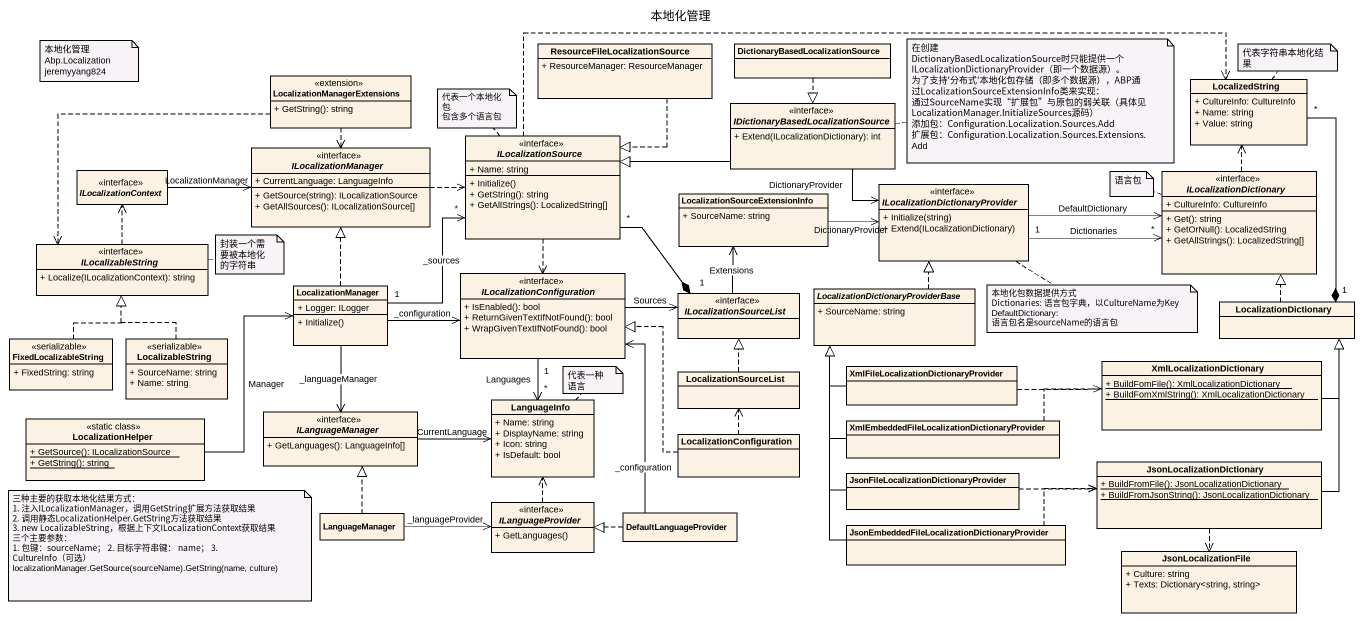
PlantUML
@startuml
title 本地化管理
hide circle
hide empty members
skinparam classAttributeIconSize 0
class "LocalizationManagerExtensions" as LocalizationManagerExtension <<extension>> {
  + GetString(): string
}
class "ResourceFileLocalizationSource" as ResourceFileLocalizationSour {
  + ResourceManager: ResourceManager
}
class "DictionaryBasedLocalizationSource" as DictionaryBasedLocalizationS
interface "IDictionaryBasedLocalizationSource" as IDictionaryBasedLocalization {
  + Extend(ILocalizationDictionary): int
}
class LocalizedString {
  + CultureInfo: CultureInfo
  + Name: string
  + Value: string
}
interface ILocalizationManager {
  + CurrentLanguage: LanguageInfo
  + GetSource(string): ILocalizationSource
  + GetAllSources(): ILocalizationSource[]
}
interface ILocalizationSource {
  + Name: string
  + Initialize()
  + GetString(): string
  + GetAllStrings(): LocalizedString[]
}
interface ILocalizationContext
interface "ILocalizationDictionaryProvider" as ILocalizationDictionaryProvi {
  + Initialize(string)
  + Extend(ILocalizationDictionary)
}
interface ILocalizationDictionary {
  + CultureInfo: CultureInfo
  + Get(): string
  + GetOrNull(): LocalizedString
  + GetAllStrings(): LocalizedString[]
}
class "LocalizationSourceExtensionInfo" as LocalizationSourceExtensionI {
  + SourceName: string
}
interface ILocalizableString {
  + Localize(ILocalizationContext): string
}
class LocalizationManager {
  + Logger: ILogger
  + Initialize()
}
interface ILocalizationConfiguration {
  + IsEnabled(): bool
  + ReturnGivenTextIfNotFound(): bool
  + WrapGivenTextIfNotFound(): bool
}
interface ILocalizationSourceList
abstract class "LocalizationDictionaryProviderBase" as LocalizationDictionaryProvid {
  + SourceName: string
}
class LocalizationDictionary
class FixedLocalizableString <<serializable>> {
  + FixedString: string
}
class LocalizableString <<serializable>> {
  + SourceName: string
  + Name: string
}
class LocalizationSourceList
class "XmlFileLocalizationDictionaryProvider" as XmlFileLocalizationDictionar
class XmlLocalizationDictionary {
  {static} + BuildFomFile(): XmlLocalizationDictionary
  {static} + BuildFomXmlString(): XmlLocalizationDictionary
}
class LocalizationHelper <<static class>> {
  {static} + GetSource(): ILocalizationSource
  {static} + GetString(): string
}
interface ILanguageManager {
  + GetLanguages(): LanguageInfo[]
}
class LanguageInfo {
  + Name: string
  + DisplayName: string
  + Icon: string
  + IsDefault: bool
}
class "XmlEmbeddedFileLocalizationDictionaryProvider" as XmlEmbeddedFileLocalizationD
class LocalizationConfiguration
class JsonLocalizationDictionary {
  {static} + BuildFromFile(): JsonLocalizationDictionary
  {static} + BuildFromJsonString(): JsonLocalizationDictionary
}
class "JsonFileLocalizationDictionaryProvider" as JsonFileLocalizationDictiona
class LanguageManager
interface ILanguageProvider {
  + GetLanguages()
}
class DefaultLanguageProvider
class "JsonEmbeddedFileLocalizationDictionaryProvider" as JsonEmbeddedFileLocalization
class JsonLocalizationFile {
  + Culture: string
  + Texts: Dictionary<string, string>
}
LocalizationManagerExtension ..> ILocalizationManager
LocalizationManagerExtension ..> ILocalizableString
ResourceFileLocalizationSour ..|> ILocalizationSource
DictionaryBasedLocalizationS ..|> IDictionaryBasedLocalization
IDictionaryBasedLocalization -left-|> ILocalizationSource
IDictionaryBasedLocalization --> ILocalizationDictionaryProvi : DictionaryProvider
LocalizedString "*" --* "1" LocalizationDictionary
ILocalizationManager .right.> ILocalizationSource
ILocalizationSource .right.> LocalizedString
ILocalizationSource ..> ILocalizationConfiguration
ILocalizationSource "*" --* "1" ILocalizationSourceList
ILocalizationContext -right-> ILocalizationManager : LocalizationManager
ILocalizationDictionaryProvi -right-> ILocalizationDictionary : DefaultDictionary
ILocalizationDictionaryProvi "1" -right-> "*" ILocalizationDictionary : Dictionaries
ILocalizationDictionary .up.> LocalizedString
LocalizationSourceExtensionI -right-> ILocalizationDictionaryProvi : DictionaryProvider
ILocalizableString .up.> ILocalizationContext
LocalizationManager .up.|> ILocalizationManager
LocalizationManager "1" -up-> "*" ILocalizationSource : _sources
LocalizationManager -right-> ILocalizationConfiguration : _configuration
LocalizationManager --> ILanguageManager : _languageManager
ILocalizationConfiguration -right-> ILocalizationSourceList : Sources
ILocalizationConfiguration "1" --> "*" LanguageInfo : Languages
ILocalizationSourceList -up-> LocalizationSourceExtensionI : Extensions
LocalizationDictionaryProvid .up.|> ILocalizationDictionaryProvi
LocalizationDictionary .up.|> ILocalizationDictionary
FixedLocalizableString .up.|> ILocalizableString
LocalizableString .up.|> ILocalizableString
LocalizationSourceList .up.|> ILocalizationSourceList
XmlFileLocalizationDictionar -up-|> LocalizationDictionaryProvid
XmlFileLocalizationDictionar .right.> XmlLocalizationDictionary
XmlLocalizationDictionary -up-|> LocalizationDictionary
LocalizationHelper -right-> LocalizationManager : Manager
ILanguageManager -right-> LanguageInfo : CurrentLanguage
XmlEmbeddedFileLocalizationD -up-|> LocalizationDictionaryProvid
XmlEmbeddedFileLocalizationD .right.> XmlLocalizationDictionary
LocalizationConfiguration .up.|> ILocalizationConfiguration
LocalizationConfiguration .up.> LocalizationSourceList
JsonLocalizationDictionary -up-|> LocalizationDictionary
JsonLocalizationDictionary ..> JsonLocalizationFile
JsonFileLocalizationDictiona -up-|> LocalizationDictionaryProvid
JsonFileLocalizationDictiona .right.> JsonLocalizationDictionary
LanguageManager .up.|> ILanguageManager
LanguageManager -right-> ILanguageProvider : _languageProvider
ILanguageProvider .up.> LanguageInfo
DefaultLanguageProvider -up-> ILocalizationConfiguration : _configuration
DefaultLanguageProvider .left.|> ILanguageProvider
JsonEmbeddedFileLocalization -up-|> LocalizationDictionaryProvid
JsonEmbeddedFileLocalization .right.> JsonLocalizationDictionary
note as N1
  本地化管理
  Abp.Localization
  jeremyyang824
end note
note right of IDictionaryBasedLocalization
  在创建 DictionaryBasedLocalizationSource时只能提供一个 ILocalizationDictionaryProvider（即一个数据源）。
  为了支持'分布式'本地化包存储（即多个数据源），ABP通过LocalizationSourceExtensionInfo类来实现：
  通过SourceName实现“扩展包”与原包的弱关联（具体见 LocalizationManager.InitializeSources源码）
  添加包：Configuration.Localization.Sources.Add
  扩展包：Configuration.Localization.Sources.Extensions.Add
end note
note top of LocalizedString : 代表字符串本地化结果
note top of ILocalizationSource
  代表一个本地化包
  包含多个语言包
end note
note left of ILocalizationDictionary : 语言包
note right of ILocalizableString : 封装一个需要被本地化的字符串
note bottom of ILocalizationDictionaryProvi
  本地化包数据提供方式
  Dictionaries: 语言包字典，以CultureName为Key
  DefaultDictionary: 语言包名是sourceName的语言包
end note
note top of LanguageInfo : 代表一种语言
note as N9
  三种主要的获取本地化结果方式：
  1. 注入ILocalizationManager，调用GetString扩展方法获取结果
  2. 调用静态LocalizationHelper.GetString方法获取结果
  3. new LocalizableString，根据上下文ILocalizationContext获取结果
  三个主要参数：
  1. 包键：sourceName； 2. 目标字符串键： name； 3. CultureInfo（可选）
  localizationManager.GetSource(sourceName).GetString(name, culture)
end note
@enduml
